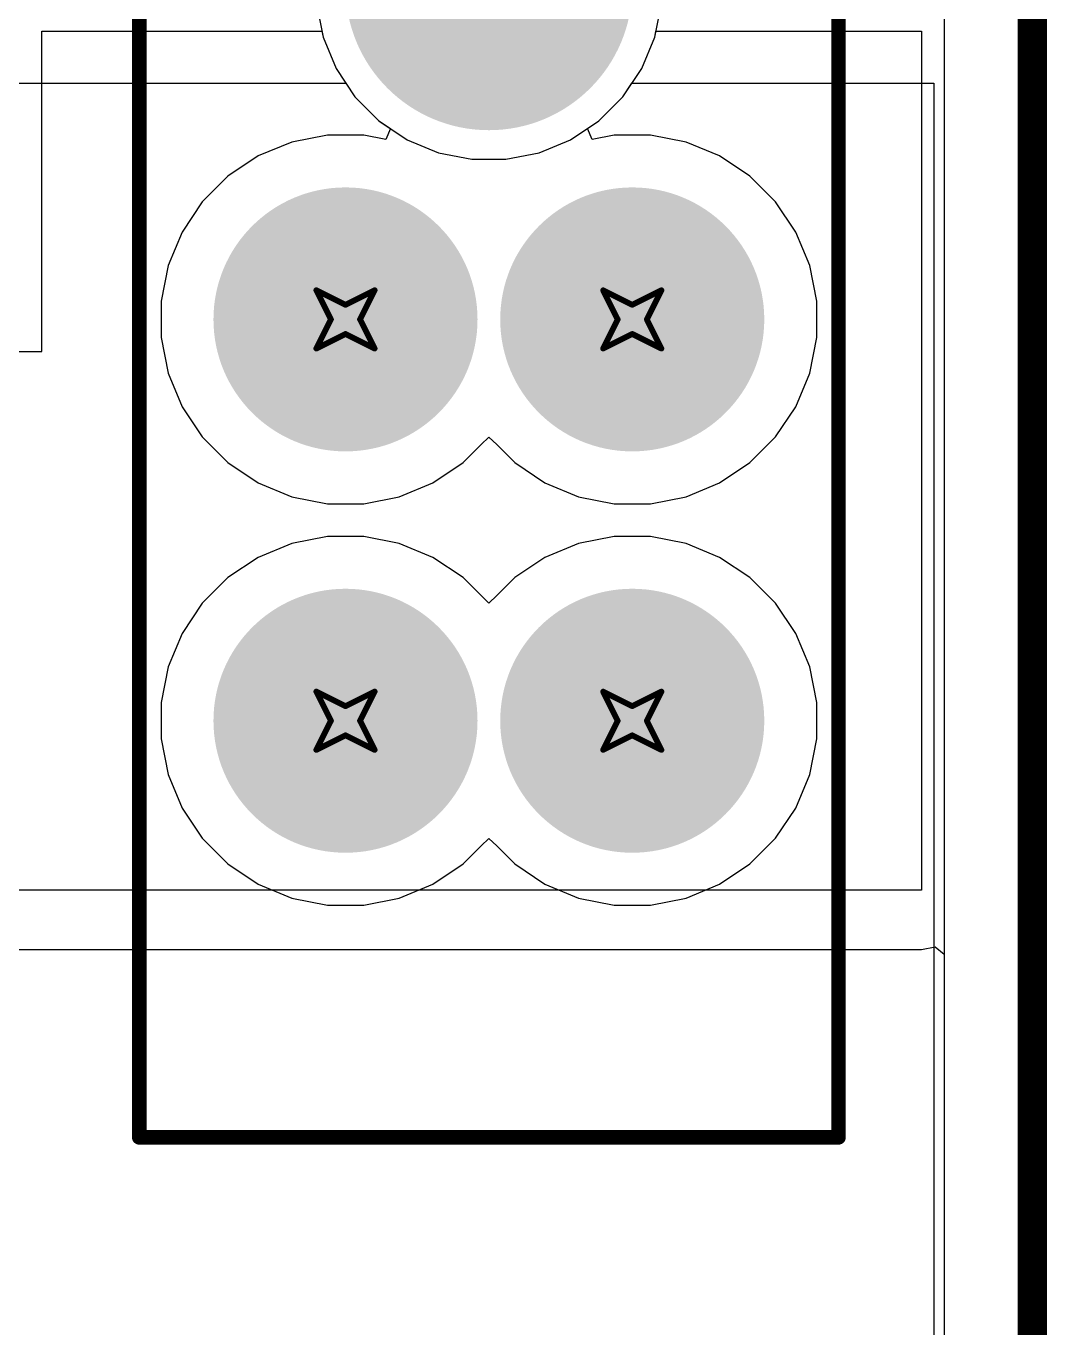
# Model space of a CAD drawing. Header units: inches. Extents: x -5 to 5328, y -4 to 5281.
# Drawn here: x 137.21 to 146.11, y 41.77 to 53.12 of the extents above; entities that cross this region are included whole.
import ezdxf

# ---------------------------------------------------------------- set-up
doc = ezdxf.new("R2010")
doc.units = ezdxf.units.IN
for name, color, linetype in [('Board Outline', 216, 'Continuous'), ('Bottom Layer', 5, 'Continuous'), ('Bottom Solder', 6, 'Continuous'), ('Drill Drawing', 1, 'Continuous'), ('Layer 1', 16, 'Continuous'), ('Layer 2', 76, 'Continuous'), ('Multi-Layer', 9, 'Continuous'), ('Pad Holes', 156, 'Continuous'), ('Top Layer', 1, 'Continuous'), ('Top Overlay', 2, 'Continuous'), ('Top Solder', 216, 'Continuous')]:
    doc.layers.add(name, color=color, linetype=linetype)

# ---------------------------------------------------------------- blocks, each defined once
blk = doc.blocks.new('178_6165_0002_138')
at = {"layer": 'Bottom Layer'}
h = blk.add_hatch(color=5, dxfattribs=at)
edge = h.paths.add_edge_path()
edge.add_arc((2.9, 1.25), 1.1, 0, 360)
h = blk.add_hatch(color=5, dxfattribs=at)
edge = h.paths.add_edge_path()
edge.add_arc((6.4, 1.25), 1.1, 0, 360)
h = blk.add_hatch(color=5, dxfattribs=at)
edge = h.paths.add_edge_path()
edge.add_arc((2.9, -1.25), 1.1, 0, 360)
h = blk.add_hatch(color=5, dxfattribs=at)
edge = h.paths.add_edge_path()
edge.add_arc((6.4, -1.25), 1.1, 0, 360)
at = {"layer": 'Bottom Solder'}
h = blk.add_hatch(color=6, dxfattribs=at)
edge = h.paths.add_edge_path()
edge.add_arc((2.9, 1.25), 1.151, 0, 360)
h = blk.add_hatch(color=6, dxfattribs=at)
edge = h.paths.add_edge_path()
edge.add_arc((6.4, 1.25), 1.151, 0, 360)
h = blk.add_hatch(color=6, dxfattribs=at)
edge = h.paths.add_edge_path()
edge.add_arc((2.9, -1.25), 1.151, 0, 360)
h = blk.add_hatch(color=6, dxfattribs=at)
edge = h.paths.add_edge_path()
edge.add_arc((6.4, -1.25), 1.151, 0, 360)
at = {"layer": 'Layer 1'}
h = blk.add_hatch(color=16, dxfattribs=at)
edge = h.paths.add_edge_path()
edge.add_arc((2.9, 1.25), 1.1, 0, 360)
h = blk.add_hatch(color=16, dxfattribs=at)
edge = h.paths.add_edge_path()
edge.add_arc((6.4, 1.25), 1.1, 0, 360)
h = blk.add_hatch(color=16, dxfattribs=at)
edge = h.paths.add_edge_path()
edge.add_arc((2.9, -1.25), 1.1, 0, 360)
h = blk.add_hatch(color=16, dxfattribs=at)
edge = h.paths.add_edge_path()
edge.add_arc((6.4, -1.25), 1.1, 0, 360)
at = {"layer": 'Layer 2'}
h = blk.add_hatch(color=76, dxfattribs=at)
edge = h.paths.add_edge_path()
edge.add_arc((2.9, 1.25), 1.1, 0, 360)
h = blk.add_hatch(color=76, dxfattribs=at)
edge = h.paths.add_edge_path()
edge.add_arc((6.4, 1.25), 1.1, 0, 360)
h = blk.add_hatch(color=76, dxfattribs=at)
edge = h.paths.add_edge_path()
edge.add_arc((2.9, -1.25), 1.1, 0, 360)
h = blk.add_hatch(color=76, dxfattribs=at)
edge = h.paths.add_edge_path()
edge.add_arc((6.4, -1.25), 1.1, 0, 360)
at = {"layer": 'Multi-Layer'}
h = blk.add_hatch(color=9, dxfattribs=at)
edge = h.paths.add_edge_path()
edge.add_arc((2.9, 1.25), 1.1, 0, 360)
h = blk.add_hatch(color=9, dxfattribs=at)
edge = h.paths.add_edge_path()
edge.add_arc((6.4, 1.25), 1.1, 0, 360)
h = blk.add_hatch(color=9, dxfattribs=at)
edge = h.paths.add_edge_path()
edge.add_arc((2.9, -1.25), 1.1, 0, 360)
h = blk.add_hatch(color=9, dxfattribs=at)
edge = h.paths.add_edge_path()
edge.add_arc((6.4, -1.25), 1.1, 0, 360)
at = {"layer": 'Pad Holes'}
h = blk.add_hatch(color=7, dxfattribs=at)
edge = h.paths.add_edge_path()
edge.add_arc((2.9, 1.25), 0.75, 0, 360)
h = blk.add_hatch(color=7, dxfattribs=at)
edge = h.paths.add_edge_path()
edge.add_arc((6.4, 1.25), 0.75, 0, 360)
h = blk.add_hatch(color=7, dxfattribs=at)
edge = h.paths.add_edge_path()
edge.add_arc((0, 0), 1.25, 0, 360)
h = blk.add_hatch(color=7, dxfattribs=at)
edge = h.paths.add_edge_path()
edge.add_arc((2.9, -1.25), 0.75, 0, 360)
h = blk.add_hatch(color=7, dxfattribs=at)
edge = h.paths.add_edge_path()
edge.add_arc((6.4, -1.25), 0.75, 0, 360)
at = {"layer": 'Top Layer'}
h = blk.add_hatch(color=1, dxfattribs=at)
edge = h.paths.add_edge_path()
edge.add_arc((2.9, 1.25), 1.1, 0, 360)
h = blk.add_hatch(color=1, dxfattribs=at)
edge = h.paths.add_edge_path()
edge.add_arc((6.4, 1.25), 1.1, 0, 360)
h = blk.add_hatch(color=1, dxfattribs=at)
edge = h.paths.add_edge_path()
edge.add_arc((2.9, -1.25), 1.1, 0, 360)
h = blk.add_hatch(color=1, dxfattribs=at)
edge = h.paths.add_edge_path()
edge.add_arc((6.4, -1.25), 1.1, 0, 360)
at = {"layer": 'Top Solder'}
h = blk.add_hatch(color=216, dxfattribs=at)
edge = h.paths.add_edge_path()
edge.add_arc((2.9, 1.25), 1.151, 0, 360)
h = blk.add_hatch(color=216, dxfattribs=at)
edge = h.paths.add_edge_path()
edge.add_arc((6.4, 1.25), 1.151, 0, 360)
h = blk.add_hatch(color=216, dxfattribs=at)
edge = h.paths.add_edge_path()
edge.add_arc((2.9, -1.25), 1.151, 0, 360)
h = blk.add_hatch(color=216, dxfattribs=at)
edge = h.paths.add_edge_path()
edge.add_arc((6.4, -1.25), 1.151, 0, 360)
at = {"layer": 'Top Overlay'}
for points in [[(10.033, 3.048, 0.127, 0.127, 0), (-10.033, 3.048, 0.127, 0.127, 0)], [(10.033, -3.048, 0.127, 0.127, 0), (10.033, 3.048, 0.127, 0.127, 0)], [(10.033, -3.048, 0.127, 0.127, 0), (-10.033, -3.048, 0.127, 0.127, 0)]]:
    blk.add_lwpolyline(points, format="xyseb", dxfattribs=at)
for points in [[(10.001, 3.048, 0.0635, 0.0635, 1), (10.065, 3.048, 0.0635, 0.0635, 1)], [(10.001, 3.048, 0.0635, 0.0635, 1), (10.065, 3.048, 0.0635, 0.0635, 1)], [(10.001, -3.048, 0.0635, 0.0635, 1), (10.065, -3.048, 0.0635, 0.0635, 1)], [(10.001, -3.048, 0.0635, 0.0635, 1), (10.065, -3.048, 0.0635, 0.0635, 1)]]:
    blk.add_lwpolyline(points, format="xyseb", close=True, dxfattribs=at)

msp = doc.modelspace()

# ---------------------------------------------------------------- linework, layer by layer
at = {"layer": 'Board Outline'}
msp.add_lwpolyline([(145.981, -4, 0.254, 0.254, 0), (145.981, 106, 0.254, 0.254, 0)], format="xyseb", dxfattribs=at)
at = {"layer": 'Bottom Layer'}
for p, q in [((145.213, 67.072), (145.213, 36.627)), ((139.739, 53.314), (139.797, 53.023)), ((142.69, 53.023), (142.747, 53.314)), ((139.797, 53.023), (139.911, 52.75)), ((142.576, 52.75), (142.69, 53.023)), ((139.911, 52.75), (140.075, 52.503)), ((142.412, 52.503), (142.576, 52.75)), ((140.075, 52.503), (140.285, 52.294)), ((142.202, 52.294), (142.412, 52.503)), ((140.285, 52.294), (140.531, 52.129)), ((141.956, 52.129), (142.202, 52.294)), ((140.531, 52.129), (140.805, 52.016)), ((141.682, 52.016), (141.956, 52.129)), ((140.805, 52.016), (141.095, 51.958)), ((141.392, 51.958), (141.682, 52.016)), ((141.095, 51.958), (141.392, 51.958))]:
    msp.add_line(p, q, dxfattribs=at)
at = {"layer": 'Drill Drawing'}
for points in [[(139.739, 50.816, 0.0508, 0.0508, 0), (139.993, 50.689, 0.0508, 0.0508, 0)], [(139.739, 50.816, 0.0508, 0.0508, 0), (139.866, 50.562, 0.0508, 0.0508, 0)], [(139.993, 50.689, 0.0508, 0.0508, 0), (140.247, 50.816, 0.0508, 0.0508, 0)], [(140.12, 50.562, 0.0508, 0.0508, 0), (140.247, 50.816, 0.0508, 0.0508, 0)], [(142.239, 50.816, 0.0508, 0.0508, 0), (142.493, 50.689, 0.0508, 0.0508, 0)], [(142.239, 50.816, 0.0508, 0.0508, 0), (142.366, 50.562, 0.0508, 0.0508, 0)], [(142.493, 50.689, 0.0508, 0.0508, 0), (142.747, 50.816, 0.0508, 0.0508, 0)], [(142.62, 50.562, 0.0508, 0.0508, 0), (142.747, 50.816, 0.0508, 0.0508, 0)], [(139.739, 50.308, 0.0508, 0.0508, 0), (139.866, 50.562, 0.0508, 0.0508, 0)], [(140.12, 50.562, 0.0508, 0.0508, 0), (140.247, 50.308, 0.0508, 0.0508, 0)], [(142.239, 50.308, 0.0508, 0.0508, 0), (142.366, 50.562, 0.0508, 0.0508, 0)], [(142.62, 50.562, 0.0508, 0.0508, 0), (142.747, 50.308, 0.0508, 0.0508, 0)], [(139.739, 50.308, 0.0508, 0.0508, 0), (139.993, 50.435, 0.0508, 0.0508, 0)], [(139.993, 50.435, 0.0508, 0.0508, 0), (140.247, 50.308, 0.0508, 0.0508, 0)], [(142.239, 50.308, 0.0508, 0.0508, 0), (142.493, 50.435, 0.0508, 0.0508, 0)], [(142.493, 50.435, 0.0508, 0.0508, 0), (142.747, 50.308, 0.0508, 0.0508, 0)], [(139.739, 47.316, 0.0508, 0.0508, 0), (139.993, 47.189, 0.0508, 0.0508, 0)], [(139.739, 47.316, 0.0508, 0.0508, 0), (139.866, 47.062, 0.0508, 0.0508, 0)], [(139.993, 47.189, 0.0508, 0.0508, 0), (140.247, 47.316, 0.0508, 0.0508, 0)], [(140.12, 47.062, 0.0508, 0.0508, 0), (140.247, 47.316, 0.0508, 0.0508, 0)], [(142.239, 47.316, 0.0508, 0.0508, 0), (142.493, 47.189, 0.0508, 0.0508, 0)], [(142.239, 47.316, 0.0508, 0.0508, 0), (142.366, 47.062, 0.0508, 0.0508, 0)], [(142.493, 47.189, 0.0508, 0.0508, 0), (142.747, 47.316, 0.0508, 0.0508, 0)], [(142.62, 47.062, 0.0508, 0.0508, 0), (142.747, 47.316, 0.0508, 0.0508, 0)], [(139.739, 46.808, 0.0508, 0.0508, 0), (139.866, 47.062, 0.0508, 0.0508, 0)], [(140.12, 47.062, 0.0508, 0.0508, 0), (140.247, 46.808, 0.0508, 0.0508, 0)], [(142.239, 46.808, 0.0508, 0.0508, 0), (142.366, 47.062, 0.0508, 0.0508, 0)], [(142.62, 47.062, 0.0508, 0.0508, 0), (142.747, 46.808, 0.0508, 0.0508, 0)], [(139.739, 46.808, 0.0508, 0.0508, 0), (139.993, 46.935, 0.0508, 0.0508, 0)], [(139.993, 46.935, 0.0508, 0.0508, 0), (140.247, 46.808, 0.0508, 0.0508, 0)], [(142.239, 46.808, 0.0508, 0.0508, 0), (142.493, 46.935, 0.0508, 0.0508, 0)], [(142.493, 46.935, 0.0508, 0.0508, 0), (142.747, 46.808, 0.0508, 0.0508, 0)]]:
    msp.add_lwpolyline(points, format="xyseb", dxfattribs=at)
for points in [[(139.726, 50.816, 0.0254, 0.0254, 1), (139.752, 50.816, 0.0254, 0.0254, 1)], [(139.726, 50.816, 0.0254, 0.0254, 1), (139.752, 50.816, 0.0254, 0.0254, 1)], [(140.234, 50.816, 0.0254, 0.0254, 1), (140.26, 50.816, 0.0254, 0.0254, 1)], [(140.234, 50.816, 0.0254, 0.0254, 1), (140.26, 50.816, 0.0254, 0.0254, 1)], [(142.227, 50.816, 0.0254, 0.0254, 1), (142.252, 50.816, 0.0254, 0.0254, 1)], [(142.227, 50.816, 0.0254, 0.0254, 1), (142.252, 50.816, 0.0254, 0.0254, 1)], [(142.735, 50.816, 0.0254, 0.0254, 1), (142.76, 50.816, 0.0254, 0.0254, 1)], [(142.735, 50.816, 0.0254, 0.0254, 1), (142.76, 50.816, 0.0254, 0.0254, 1)], [(139.98, 50.689, 0.0254, 0.0254, 1), (140.006, 50.689, 0.0254, 0.0254, 1)], [(139.98, 50.689, 0.0254, 0.0254, 1), (140.006, 50.689, 0.0254, 0.0254, 1)], [(142.481, 50.689, 0.0254, 0.0254, 1), (142.506, 50.689, 0.0254, 0.0254, 1)], [(142.481, 50.689, 0.0254, 0.0254, 1), (142.506, 50.689, 0.0254, 0.0254, 1)], [(139.853, 50.562, 0.0254, 0.0254, 1), (139.879, 50.562, 0.0254, 0.0254, 1)], [(139.853, 50.562, 0.0254, 0.0254, 1), (139.879, 50.562, 0.0254, 0.0254, 1)], [(140.107, 50.562, 0.0254, 0.0254, 1), (140.133, 50.562, 0.0254, 0.0254, 1)], [(140.107, 50.562, 0.0254, 0.0254, 1), (140.133, 50.562, 0.0254, 0.0254, 1)], [(142.354, 50.562, 0.0254, 0.0254, 1), (142.379, 50.562, 0.0254, 0.0254, 1)], [(142.354, 50.562, 0.0254, 0.0254, 1), (142.379, 50.562, 0.0254, 0.0254, 1)], [(142.608, 50.562, 0.0254, 0.0254, 1), (142.633, 50.562, 0.0254, 0.0254, 1)], [(142.608, 50.562, 0.0254, 0.0254, 1), (142.633, 50.562, 0.0254, 0.0254, 1)], [(139.98, 50.435, 0.0254, 0.0254, 1), (140.006, 50.435, 0.0254, 0.0254, 1)], [(139.98, 50.435, 0.0254, 0.0254, 1), (140.006, 50.435, 0.0254, 0.0254, 1)], [(142.481, 50.435, 0.0254, 0.0254, 1), (142.506, 50.435, 0.0254, 0.0254, 1)], [(142.481, 50.435, 0.0254, 0.0254, 1), (142.506, 50.435, 0.0254, 0.0254, 1)], [(139.726, 50.308, 0.0254, 0.0254, 1), (139.752, 50.308, 0.0254, 0.0254, 1)], [(139.726, 50.308, 0.0254, 0.0254, 1), (139.752, 50.308, 0.0254, 0.0254, 1)], [(140.234, 50.308, 0.0254, 0.0254, 1), (140.26, 50.308, 0.0254, 0.0254, 1)], [(140.234, 50.308, 0.0254, 0.0254, 1), (140.26, 50.308, 0.0254, 0.0254, 1)], [(142.227, 50.308, 0.0254, 0.0254, 1), (142.252, 50.308, 0.0254, 0.0254, 1)], [(142.227, 50.308, 0.0254, 0.0254, 1), (142.252, 50.308, 0.0254, 0.0254, 1)], [(142.735, 50.308, 0.0254, 0.0254, 1), (142.76, 50.308, 0.0254, 0.0254, 1)], [(142.735, 50.308, 0.0254, 0.0254, 1), (142.76, 50.308, 0.0254, 0.0254, 1)], [(139.726, 47.316, 0.0254, 0.0254, 1), (139.752, 47.316, 0.0254, 0.0254, 1)], [(139.726, 47.316, 0.0254, 0.0254, 1), (139.752, 47.316, 0.0254, 0.0254, 1)], [(140.234, 47.316, 0.0254, 0.0254, 1), (140.26, 47.316, 0.0254, 0.0254, 1)], [(140.234, 47.316, 0.0254, 0.0254, 1), (140.26, 47.316, 0.0254, 0.0254, 1)], [(142.227, 47.316, 0.0254, 0.0254, 1), (142.252, 47.316, 0.0254, 0.0254, 1)], [(142.227, 47.316, 0.0254, 0.0254, 1), (142.252, 47.316, 0.0254, 0.0254, 1)], [(142.735, 47.316, 0.0254, 0.0254, 1), (142.76, 47.316, 0.0254, 0.0254, 1)], [(142.735, 47.316, 0.0254, 0.0254, 1), (142.76, 47.316, 0.0254, 0.0254, 1)], [(139.98, 47.189, 0.0254, 0.0254, 1), (140.006, 47.189, 0.0254, 0.0254, 1)], [(139.98, 47.189, 0.0254, 0.0254, 1), (140.006, 47.189, 0.0254, 0.0254, 1)], [(142.481, 47.189, 0.0254, 0.0254, 1), (142.506, 47.189, 0.0254, 0.0254, 1)], [(142.481, 47.189, 0.0254, 0.0254, 1), (142.506, 47.189, 0.0254, 0.0254, 1)], [(139.853, 47.062, 0.0254, 0.0254, 1), (139.879, 47.062, 0.0254, 0.0254, 1)], [(139.853, 47.062, 0.0254, 0.0254, 1), (139.879, 47.062, 0.0254, 0.0254, 1)], [(140.107, 47.062, 0.0254, 0.0254, 1), (140.133, 47.062, 0.0254, 0.0254, 1)], [(140.107, 47.062, 0.0254, 0.0254, 1), (140.133, 47.062, 0.0254, 0.0254, 1)], [(142.354, 47.062, 0.0254, 0.0254, 1), (142.379, 47.062, 0.0254, 0.0254, 1)], [(142.354, 47.062, 0.0254, 0.0254, 1), (142.379, 47.062, 0.0254, 0.0254, 1)], [(142.608, 47.062, 0.0254, 0.0254, 1), (142.633, 47.062, 0.0254, 0.0254, 1)], [(142.608, 47.062, 0.0254, 0.0254, 1), (142.633, 47.062, 0.0254, 0.0254, 1)], [(139.98, 46.935, 0.0254, 0.0254, 1), (140.006, 46.935, 0.0254, 0.0254, 1)], [(139.98, 46.935, 0.0254, 0.0254, 1), (140.006, 46.935, 0.0254, 0.0254, 1)], [(142.481, 46.935, 0.0254, 0.0254, 1), (142.506, 46.935, 0.0254, 0.0254, 1)], [(142.481, 46.935, 0.0254, 0.0254, 1), (142.506, 46.935, 0.0254, 0.0254, 1)], [(139.726, 46.808, 0.0254, 0.0254, 1), (139.752, 46.808, 0.0254, 0.0254, 1)], [(139.726, 46.808, 0.0254, 0.0254, 1), (139.752, 46.808, 0.0254, 0.0254, 1)], [(140.234, 46.808, 0.0254, 0.0254, 1), (140.26, 46.808, 0.0254, 0.0254, 1)], [(140.234, 46.808, 0.0254, 0.0254, 1), (140.26, 46.808, 0.0254, 0.0254, 1)], [(142.227, 46.808, 0.0254, 0.0254, 1), (142.252, 46.808, 0.0254, 0.0254, 1)], [(142.227, 46.808, 0.0254, 0.0254, 1), (142.252, 46.808, 0.0254, 0.0254, 1)], [(142.735, 46.808, 0.0254, 0.0254, 1), (142.76, 46.808, 0.0254, 0.0254, 1)], [(142.735, 46.808, 0.0254, 0.0254, 1), (142.76, 46.808, 0.0254, 0.0254, 1)]]:
    msp.add_lwpolyline(points, format="xyseb", close=True, dxfattribs=at)
at = {"layer": 'Layer 1'}
for p, q in [((145.213, 99.445), (145.213, 2.596)), ((139.739, 53.314), (139.797, 53.023)), ((142.69, 53.023), (142.747, 53.314)), ((139.797, 53.023), (139.911, 52.75)), ((142.576, 52.75), (142.69, 53.023)), ((139.911, 52.75), (140.075, 52.503)), ((142.412, 52.503), (142.576, 52.75)), ((140.075, 52.503), (140.285, 52.294)), ((142.202, 52.294), (142.412, 52.503)), ((140.285, 52.294), (140.384, 52.227)), ((140.384, 52.227), (140.344, 52.132)), ((142.103, 52.228), (142.202, 52.294)), ((142.143, 52.132), (142.103, 52.228)), ((139.835, 52.17), (139.524, 52.108)), ((140.152, 52.17), (139.835, 52.17)), ((140.344, 52.132), (140.152, 52.17)), ((142.335, 52.17), (142.143, 52.132)), ((142.652, 52.17), (142.335, 52.17)), ((142.962, 52.108), (142.652, 52.17)), ((139.524, 52.108), (139.232, 51.987)), ((143.255, 51.987), (142.962, 52.108)), ((139.232, 51.987), (138.968, 51.811)), ((143.518, 51.811), (143.255, 51.987)), ((138.968, 51.811), (138.744, 51.587)), ((143.742, 51.587), (143.518, 51.811)), ((138.744, 51.587), (138.568, 51.324)), ((143.918, 51.324), (143.742, 51.587)), ((138.568, 51.324), (138.447, 51.031)), ((144.04, 51.031), (143.918, 51.324)), ((138.447, 51.031), (138.385, 50.72)), ((144.101, 50.72), (144.04, 51.031)), ((138.385, 50.72), (138.385, 50.404)), ((144.101, 50.404), (144.101, 50.72)), ((138.385, 50.404), (138.447, 50.093)), ((144.04, 50.093), (144.101, 50.404)), ((138.447, 50.093), (138.568, 49.8)), ((143.918, 49.8), (144.04, 50.093)), ((138.568, 49.8), (138.744, 49.537)), ((143.742, 49.537), (143.918, 49.8)), ((138.744, 49.537), (138.968, 49.313)), ((141.175, 49.47), (141.243, 49.536)), ((141.243, 49.536), (141.311, 49.47)), ((143.518, 49.313), (143.742, 49.537)), ((141.018, 49.313), (141.175, 49.47)), ((141.311, 49.47), (141.468, 49.313)), ((138.968, 49.313), (139.232, 49.137)), ((140.755, 49.137), (141.018, 49.313)), ((141.468, 49.313), (141.732, 49.137)), ((143.255, 49.137), (143.518, 49.313)), ((139.232, 49.137), (139.524, 49.016)), ((140.462, 49.016), (140.755, 49.137)), ((141.732, 49.137), (142.024, 49.016)), ((142.962, 49.016), (143.255, 49.137)), ((139.524, 49.016), (139.835, 48.954)), ((139.835, 48.954), (140.152, 48.954)), ((140.152, 48.954), (140.462, 49.016)), ((142.024, 49.016), (142.335, 48.954)), ((142.335, 48.954), (142.652, 48.954)), ((142.652, 48.954), (142.962, 49.016)), ((139.524, 48.608), (139.232, 48.487)), ((139.835, 48.67), (139.524, 48.608)), ((140.152, 48.67), (139.835, 48.67)), ((140.462, 48.608), (140.152, 48.67)), ((140.755, 48.487), (140.462, 48.608)), ((142.024, 48.608), (141.732, 48.487)), ((142.335, 48.67), (142.024, 48.608)), ((142.652, 48.67), (142.335, 48.67)), ((142.962, 48.608), (142.652, 48.67)), ((143.255, 48.487), (142.962, 48.608)), ((139.232, 48.487), (138.968, 48.311)), ((141.018, 48.311), (140.755, 48.487)), ((141.732, 48.487), (141.468, 48.311)), ((143.518, 48.311), (143.255, 48.487)), ((138.968, 48.311), (138.744, 48.087)), ((141.175, 48.154), (141.018, 48.311)), ((141.468, 48.311), (141.311, 48.154)), ((143.742, 48.087), (143.518, 48.311)), ((141.243, 48.088), (141.175, 48.154)), ((141.311, 48.154), (141.243, 48.088)), ((138.744, 48.087), (138.568, 47.824)), ((143.918, 47.824), (143.742, 48.087)), ((138.568, 47.824), (138.447, 47.531)), ((144.04, 47.531), (143.918, 47.824)), ((138.447, 47.531), (138.385, 47.22)), ((144.101, 47.22), (144.04, 47.531)), ((138.385, 47.22), (138.385, 46.904)), ((144.101, 46.904), (144.101, 47.22)), ((138.385, 46.904), (138.447, 46.593)), ((144.04, 46.593), (144.101, 46.904)), ((138.447, 46.593), (138.568, 46.3)), ((143.918, 46.3), (144.04, 46.593)), ((138.568, 46.3), (138.744, 46.037)), ((143.742, 46.037), (143.918, 46.3)), ((138.744, 46.037), (138.968, 45.813)), ((141.175, 45.97), (141.243, 46.036)), ((141.243, 46.036), (141.311, 45.97)), ((143.518, 45.813), (143.742, 46.037)), ((141.018, 45.813), (141.175, 45.97)), ((141.311, 45.97), (141.468, 45.813)), ((138.968, 45.813), (139.232, 45.637)), ((140.755, 45.637), (141.018, 45.813)), ((141.468, 45.813), (141.732, 45.637)), ((143.255, 45.637), (143.518, 45.813)), ((139.232, 45.637), (139.524, 45.516)), ((140.462, 45.516), (140.755, 45.637)), ((141.732, 45.637), (142.024, 45.516)), ((142.962, 45.516), (143.255, 45.637)), ((139.524, 45.516), (139.835, 45.454)), ((139.835, 45.454), (140.152, 45.454)), ((140.152, 45.454), (140.462, 45.516)), ((142.024, 45.516), (142.335, 45.454)), ((142.335, 45.454), (142.652, 45.454)), ((142.652, 45.454), (142.962, 45.516))]:
    msp.add_line(p, q, dxfattribs=at)
at = {"layer": 'Layer 2'}
for p, q in [((135.158, 52.621), (139.32, 52.621)), ((139.32, 52.621), (139.996, 52.621)), ((139.996, 52.621), (140.075, 52.503)), ((142.412, 52.503), (142.49, 52.621)), ((142.49, 52.621), (145.121, 52.621)), ((145.121, 52.621), (145.121, 38.506)), ((140.075, 52.503), (140.285, 52.294)), ((142.202, 52.294), (142.412, 52.503)), ((140.285, 52.294), (140.531, 52.129)), ((141.956, 52.129), (142.202, 52.294)), ((140.531, 52.129), (140.805, 52.016)), ((141.682, 52.016), (141.956, 52.129)), ((140.805, 52.016), (141.095, 51.958)), ((141.392, 51.958), (141.682, 52.016)), ((141.095, 51.958), (141.392, 51.958))]:
    msp.add_line(p, q, dxfattribs=at)
at = {"layer": 'Top Layer'}
for p, q in [((137.345, 50.283), (137.345, 53.077)), ((137.345, 53.077), (139.787, 53.077)), ((139.787, 53.077), (139.797, 53.023)), ((139.797, 53.023), (139.911, 52.75)), ((142.576, 52.75), (142.69, 53.023)), ((142.69, 53.023), (142.7, 53.077)), ((142.7, 53.077), (145.016, 53.077)), ((145.016, 53.077), (145.016, 45.584)), ((139.911, 52.75), (140.075, 52.503)), ((142.412, 52.503), (142.576, 52.75)), ((140.075, 52.503), (140.285, 52.294)), ((142.202, 52.294), (142.412, 52.503)), ((140.285, 52.294), (140.531, 52.129)), ((141.956, 52.129), (142.202, 52.294)), ((140.531, 52.129), (140.805, 52.016)), ((141.682, 52.016), (141.956, 52.129)), ((140.805, 52.016), (141.095, 51.958)), ((141.392, 51.958), (141.682, 52.016)), ((141.095, 51.958), (141.392, 51.958)), ((136.765, 50.283), (137.345, 50.283)), ((145.016, 45.584), (131.757, 45.584)), ((145.016, 45.066), (145.134, 45.089)), ((145.134, 45.089), (145.213, 45.025)), ((131.757, 45.066), (145.016, 45.066)), ((145.213, 45.025), (145.213, 2.596))]:
    msp.add_line(p, q, dxfattribs=at)

# ---------------------------------------------------------------- block references
at = {"rotation": 270}
msp.add_blockref('178_6165_0002_138', (141.243, 53.462), dxfattribs=at)

doc.saveas('drawing.dxf')
